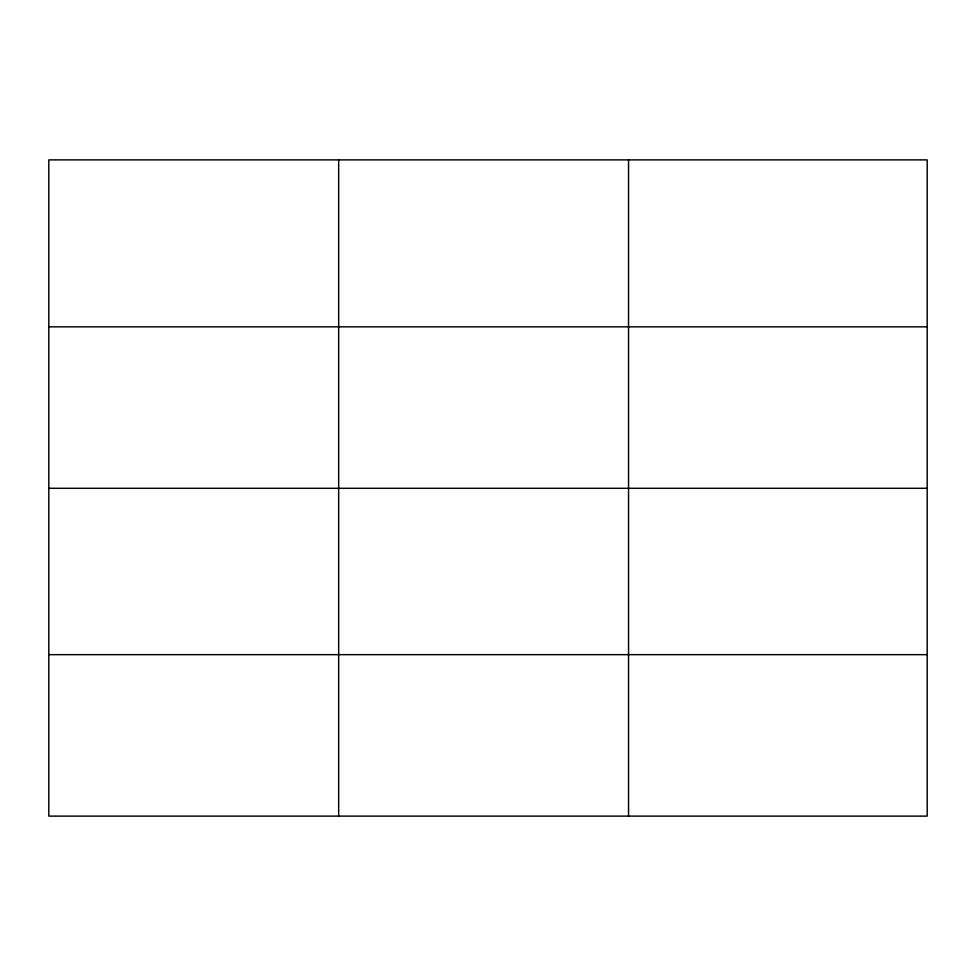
<?xml version="1.0" encoding="UTF-8"?>
<svg xmlns="http://www.w3.org/2000/svg" width="976" height="976" viewBox="0 0 976 976"><rect width="100%" height="100%" fill="white"/><g stroke="black" fill="none" stroke-linecap="round" stroke-linejoin="round"><path stroke-width="1.46" d="M927.2 488.293L927.2 159.881L48.8 159.881L48.8 816.119L927.2 816.119L927.2 488.293L48.8 488.293M48.8 326.838L927.2 326.838M48.8 654.652L927.2 654.652M628.544 159.881L628.544 816.119M338.672 159.881L338.672 816.119"/></g></svg>
